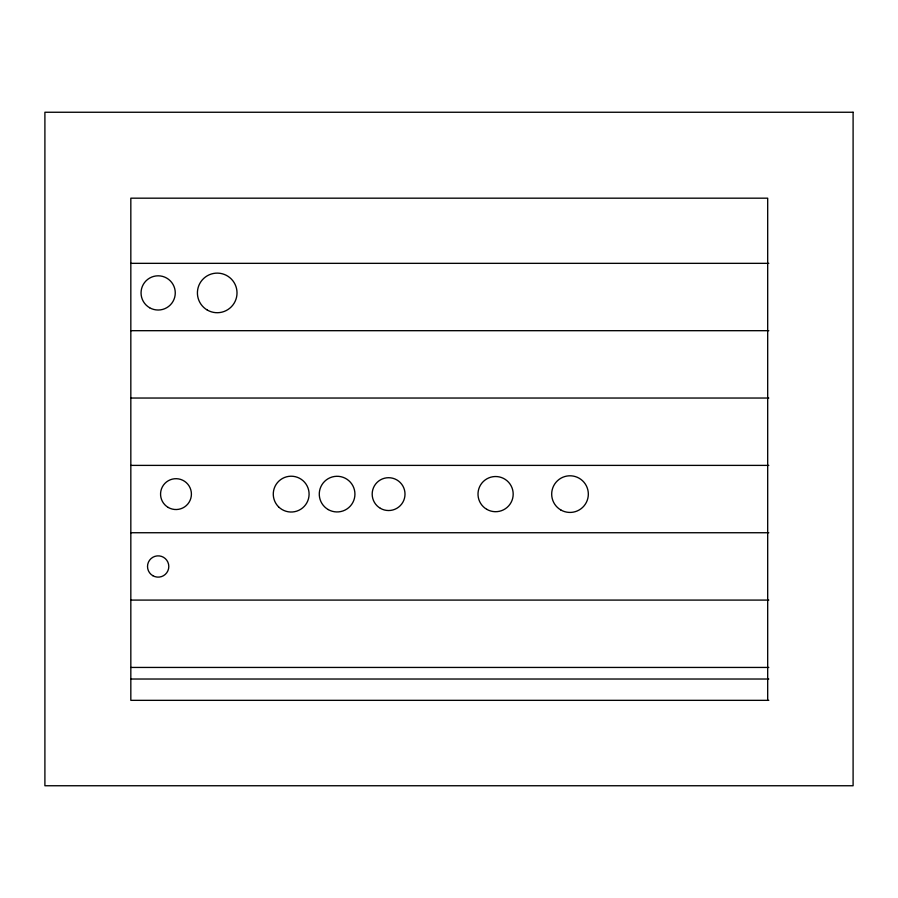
<?xml version="1.0" encoding="UTF-8"?>
<svg xmlns="http://www.w3.org/2000/svg" width="898" height="898" viewBox="0 0 898 898"><rect width="100%" height="100%" fill="white"/><g stroke="black" fill="none" stroke-linecap="round" stroke-linejoin="round"><path stroke-width="1.35" d="M131.007 263.339L768.789 263.339M131.007 330.689L768.789 330.689M131.007 398.039L768.789 398.039M131.007 465.389L768.789 465.389M131.007 532.739L768.789 532.739M131.007 600.089L768.789 600.089M131.007 667.439L768.789 667.439M131.007 679.023L768.789 679.023M768.789 700.339L130.827 700.339L130.827 198.177L767.689 198.177L767.689 700.339M853.1 112.25L44.9 112.25L44.9 785.75L853.1 785.75L853.1 112.25M149.607 307.733A17.107 17.107 0 0 0 175.267 292.916A17.107 17.107 0 0 0 149.607 278.099A17.107 17.107 0 0 0 149.607 307.733M168.274 507.471A15.423 15.423 0 0 0 191.409 494.113A15.423 15.423 0 0 0 168.274 480.756A15.423 15.423 0 0 0 168.274 507.471M278.515 506.786A17.915 17.915 0 0 0 308.485 498.749A17.915 17.915 0 0 0 286.552 476.816A17.915 17.915 0 0 0 278.515 506.786M328.185 509.559A17.837 17.837 0 0 0 354.935 494.113A17.837 17.837 0 0 0 328.185 478.668A17.837 17.837 0 0 0 328.185 509.559M380.393 508.335A16.411 16.411 0 0 0 405.009 494.113A16.411 16.411 0 0 0 380.393 479.902A16.411 16.411 0 0 0 380.393 508.335M486.795 509.346A17.59 17.59 0 0 0 513.185 494.113A17.59 17.59 0 0 0 486.795 478.881A17.59 17.59 0 0 0 486.795 509.346M560.846 509.985A18.33 18.33 0 0 0 588.336 494.113A18.33 18.33 0 0 0 560.846 478.241A18.33 18.33 0 0 0 560.846 509.985M152.84 575.708A10.641 10.641 0 0 0 168.802 566.492A10.641 10.641 0 0 0 152.84 557.276A10.641 10.641 0 0 0 152.84 575.708M207.315 310.068A19.801 19.801 0 0 0 237.016 292.916A19.801 19.801 0 0 0 207.315 275.765A19.801 19.801 0 0 0 207.315 310.068"/></g></svg>
